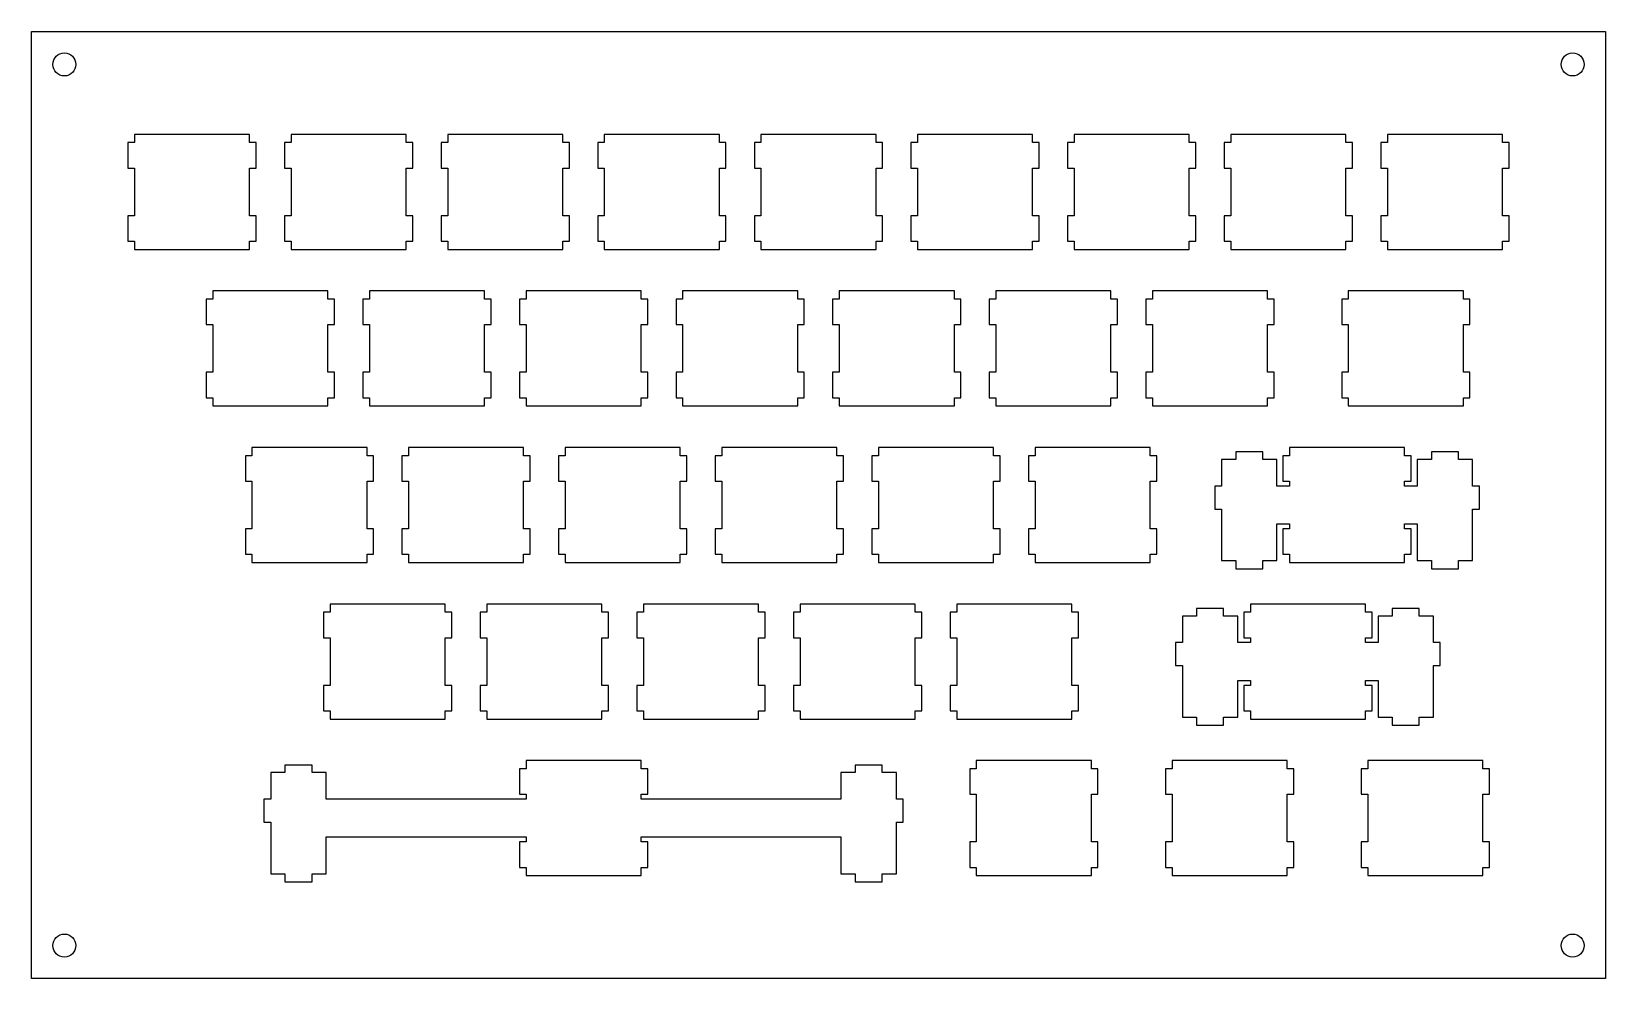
# Model space of a CAD drawing. Extents: x 0 to 192, y 0 to 116.
import ezdxf

# ---------------------------------------------------------------- set-up
doc = ezdxf.new("R2010")
doc.units = 0
doc.header["$MEASUREMENT"] = 0

msp = doc.modelspace()

# ---------------------------------------------------------------- linework, layer by layer
at = {"color": 0}
for p, q in [((0.0951, 115.616), (191.546, 115.616)), ((0.0951, 0.3666), (0.0951, 115.616)), ((191.546, 115.616), (191.546, 0.3666)), ((12.6201, 102.092), (11.8181, 102.092)), ((11.8181, 102.092), (11.8181, 98.9912)), ((12.6201, 103.091), (12.6201, 102.092)), ((26.6196, 103.091), (12.6201, 103.091)), ((26.6196, 102.092), (26.6196, 103.091)), ((27.4175, 102.092), (26.6196, 102.092)), ((27.4175, 98.9912), (27.4175, 102.092)), ((31.6701, 102.092), (30.8694, 102.092)), ((30.8694, 102.092), (30.8694, 98.9912)), ((31.6701, 103.091), (31.6701, 102.092)), ((45.6696, 103.091), (31.6701, 103.091)), ((45.6696, 102.092), (45.6696, 103.091)), ((46.4689, 102.092), (45.6696, 102.092)), ((46.4689, 98.9912), (46.4689, 102.092)), ((50.7199, 102.092), (49.9195, 102.092)), ((49.9195, 102.092), (49.9195, 98.9912)), ((50.7199, 103.091), (50.7199, 102.092)), ((64.7196, 103.091), (50.7199, 103.091)), ((64.7196, 102.092), (64.7196, 103.091)), ((65.519, 102.092), (64.7196, 102.092)), ((65.519, 98.9912), (65.519, 102.092)), ((69.7699, 102.092), (68.9695, 102.092)), ((68.9695, 102.092), (68.9695, 98.9912)), ((69.7699, 103.091), (69.7699, 102.092)), ((83.7696, 103.091), (69.7699, 103.091)), ((83.7696, 102.092), (83.7696, 103.091)), ((84.569, 102.092), (83.7696, 102.092)), ((84.569, 98.9912), (84.569, 102.092)), ((88.8199, 102.092), (88.0195, 102.092)), ((88.0195, 102.092), (88.0195, 98.9912)), ((88.8199, 103.091), (88.8199, 102.092)), ((102.82, 103.091), (88.8199, 103.091)), ((102.82, 102.092), (102.82, 103.091)), ((103.619, 102.092), (102.82, 102.092)), ((103.619, 98.9912), (103.619, 102.092)), ((107.869, 102.092), (107.069, 102.092)), ((107.069, 102.092), (107.069, 98.9912)), ((107.869, 103.091), (107.869, 102.092)), ((121.868, 103.091), (107.869, 103.091)), ((121.868, 102.092), (121.868, 103.091)), ((122.669, 102.092), (121.868, 102.092)), ((122.669, 98.9912), (122.669, 102.092)), ((126.92, 102.092), (126.118, 102.092)), ((126.118, 102.092), (126.118, 98.9912)), ((126.92, 103.091), (126.92, 102.092)), ((140.92, 103.091), (126.92, 103.091)), ((140.92, 102.092), (140.92, 103.091)), ((141.719, 102.092), (140.92, 102.092)), ((141.719, 98.9912), (141.719, 102.092)), ((145.97, 102.092), (145.169, 102.092)), ((145.169, 102.092), (145.169, 98.9912)), ((145.97, 103.091), (145.97, 102.092)), ((159.97, 103.091), (145.97, 103.091)), ((159.97, 102.092), (159.97, 103.091)), ((160.769, 102.092), (159.97, 102.092)), ((160.769, 98.9912), (160.769, 102.092)), ((165.02, 102.092), (164.219, 102.092)), ((164.219, 102.092), (164.219, 98.9912)), ((165.02, 103.091), (165.02, 102.092)), ((179.02, 103.091), (165.02, 103.091)), ((179.02, 102.092), (179.02, 103.091)), ((179.819, 102.092), (179.02, 102.092)), ((179.819, 98.9912), (179.819, 102.092)), ((11.8181, 98.9912), (12.6201, 98.9912)), ((12.6201, 98.9912), (12.6201, 93.1926)), ((26.6196, 93.1926), (26.6196, 98.9912)), ((26.6196, 98.9912), (27.4175, 98.9912)), ((30.8694, 98.9912), (31.6701, 98.9912)), ((31.6701, 98.9912), (31.6701, 93.1926)), ((45.6696, 93.1926), (45.6696, 98.9912)), ((45.6696, 98.9912), (46.4689, 98.9912)), ((49.9195, 98.9912), (50.7199, 98.9912)), ((50.7199, 98.9912), (50.7199, 93.1926)), ((64.7196, 93.1926), (64.7196, 98.9912)), ((64.7196, 98.9912), (65.519, 98.9912)), ((68.9695, 98.9912), (69.7699, 98.9912)), ((69.7699, 98.9912), (69.7699, 93.1926)), ((83.7696, 93.1926), (83.7696, 98.9912)), ((83.7696, 98.9912), (84.569, 98.9912)), ((88.0195, 98.9912), (88.8199, 98.9912)), ((88.8199, 98.9912), (88.8199, 93.1926)), ((102.82, 93.1926), (102.82, 98.9912)), ((102.82, 98.9912), (103.619, 98.9912)), ((107.069, 98.9912), (107.869, 98.9912)), ((107.869, 98.9912), (107.869, 93.1926)), ((121.868, 93.1926), (121.868, 98.9912)), ((121.868, 98.9912), (122.669, 98.9912)), ((126.118, 98.9912), (126.92, 98.9912)), ((126.92, 98.9912), (126.92, 93.1926)), ((140.92, 93.1926), (140.92, 98.9912)), ((140.92, 98.9912), (141.719, 98.9912)), ((145.169, 98.9912), (145.97, 98.9912)), ((145.97, 98.9912), (145.97, 93.1926)), ((159.97, 93.1926), (159.97, 98.9912)), ((159.97, 98.9912), (160.769, 98.9912)), ((164.219, 98.9912), (165.02, 98.9912)), ((165.02, 98.9912), (165.02, 93.1926)), ((179.02, 93.1926), (179.02, 98.9912)), ((179.02, 98.9912), (179.819, 98.9912)), ((12.6201, 93.1926), (11.8181, 93.1926)), ((11.8181, 93.1926), (11.8181, 90.092)), ((27.4175, 93.1926), (26.6196, 93.1926)), ((27.4175, 90.092), (27.4175, 93.1926)), ((31.6701, 93.1926), (30.8694, 93.1926)), ((30.8694, 93.1926), (30.8694, 90.092)), ((46.4689, 93.1926), (45.6696, 93.1926)), ((46.4689, 90.092), (46.4689, 93.1926)), ((50.7199, 93.1926), (49.9195, 93.1926)), ((49.9195, 93.1926), (49.9195, 90.092)), ((65.519, 93.1926), (64.7196, 93.1926)), ((65.519, 90.092), (65.519, 93.1926)), ((69.7699, 93.1926), (68.9695, 93.1926)), ((68.9695, 93.1926), (68.9695, 90.092)), ((84.569, 93.1926), (83.7696, 93.1926)), ((84.569, 90.092), (84.569, 93.1926)), ((88.8199, 93.1926), (88.0195, 93.1926)), ((88.0195, 93.1926), (88.0195, 90.092)), ((103.619, 93.1926), (102.82, 93.1926)), ((103.619, 90.092), (103.619, 93.1926)), ((107.869, 93.1926), (107.069, 93.1926)), ((107.069, 93.1926), (107.069, 90.092)), ((122.669, 93.1926), (121.868, 93.1926)), ((122.669, 90.092), (122.669, 93.1926)), ((126.92, 93.1926), (126.118, 93.1926)), ((126.118, 93.1926), (126.118, 90.092)), ((141.719, 93.1926), (140.92, 93.1926)), ((141.719, 90.092), (141.719, 93.1926)), ((145.97, 93.1926), (145.169, 93.1926)), ((145.169, 93.1926), (145.169, 90.092)), ((160.769, 93.1926), (159.97, 93.1926)), ((160.769, 90.092), (160.769, 93.1926)), ((165.02, 93.1926), (164.219, 93.1926)), ((164.219, 93.1926), (164.219, 90.092)), ((179.819, 93.1926), (179.02, 93.1926)), ((179.819, 90.092), (179.819, 93.1926)), ((11.8181, 90.092), (12.6201, 90.092)), ((12.6201, 90.092), (12.6201, 89.0916)), ((26.6196, 89.0916), (26.6196, 90.092)), ((26.6196, 90.092), (27.4175, 90.092)), ((30.8694, 90.092), (31.6701, 90.092)), ((31.6701, 90.092), (31.6701, 89.0916)), ((45.6696, 89.0916), (45.6696, 90.092)), ((45.6696, 90.092), (46.4689, 90.092)), ((49.9195, 90.092), (50.7199, 90.092)), ((50.7199, 90.092), (50.7199, 89.0916)), ((64.7196, 89.0916), (64.7196, 90.092)), ((64.7196, 90.092), (65.519, 90.092)), ((68.9695, 90.092), (69.7699, 90.092)), ((69.7699, 90.092), (69.7699, 89.0916)), ((83.7696, 89.0916), (83.7696, 90.092)), ((83.7696, 90.092), (84.569, 90.092)), ((88.0195, 90.092), (88.8199, 90.092)), ((88.8199, 90.092), (88.8199, 89.0916)), ((102.82, 89.0916), (102.82, 90.092)), ((102.82, 90.092), (103.619, 90.092)), ((107.069, 90.092), (107.869, 90.092)), ((107.869, 90.092), (107.869, 89.0916)), ((121.868, 89.0916), (121.868, 90.092)), ((121.868, 90.092), (122.669, 90.092)), ((126.118, 90.092), (126.92, 90.092)), ((126.92, 90.092), (126.92, 89.0916)), ((140.92, 89.0916), (140.92, 90.092)), ((140.92, 90.092), (141.719, 90.092)), ((145.169, 90.092), (145.97, 90.092)), ((145.97, 90.092), (145.97, 89.0916)), ((159.97, 89.0916), (159.97, 90.092)), ((159.97, 90.092), (160.769, 90.092)), ((164.219, 90.092), (165.02, 90.092)), ((165.02, 90.092), (165.02, 89.0916)), ((179.02, 89.0916), (179.02, 90.092)), ((179.02, 90.092), (179.819, 90.092)), ((12.6201, 89.0916), (26.6196, 89.0916)), ((31.6701, 89.0916), (45.6696, 89.0916)), ((50.7199, 89.0916), (64.7196, 89.0916)), ((69.7699, 89.0916), (83.7696, 89.0916)), ((88.8199, 89.0916), (102.82, 89.0916)), ((107.869, 89.0916), (121.868, 89.0916)), ((126.92, 89.0916), (140.92, 89.0916)), ((145.97, 89.0916), (159.97, 89.0916)), ((165.02, 89.0916), (179.02, 89.0916)), ((22.1437, 83.0421), (21.3431, 83.0421)), ((21.3431, 83.0421), (21.3431, 79.9412)), ((22.1437, 84.0412), (22.1437, 83.0421)), ((36.1446, 84.0412), (22.1437, 84.0412)), ((36.1446, 83.0421), (36.1446, 84.0412)), ((36.9439, 83.0421), (36.1446, 83.0421)), ((36.9439, 79.9412), (36.9439, 83.0421)), ((41.1939, 83.0421), (40.3945, 83.0421)), ((40.3945, 83.0421), (40.3945, 79.9412)), ((41.1939, 84.0412), (41.1939, 83.0421)), ((55.1931, 84.0412), (41.1939, 84.0412)), ((55.1931, 83.0421), (55.1931, 84.0412)), ((55.9939, 83.0421), (55.1931, 83.0421)), ((55.9939, 79.9412), (55.9939, 83.0421)), ((60.2439, 83.0421), (59.4431, 83.0421)), ((59.4431, 83.0421), (59.4431, 79.9412)), ((60.2439, 84.0412), (60.2439, 83.0421)), ((74.2431, 84.0412), (60.2439, 84.0412)), ((74.2431, 83.0421), (74.2431, 84.0412)), ((75.044, 83.0421), (74.2431, 83.0421)), ((75.044, 79.9412), (75.044, 83.0421)), ((79.2939, 83.0421), (78.4931, 83.0421)), ((78.4931, 83.0421), (78.4931, 79.9412)), ((79.2939, 84.0412), (79.2939, 83.0421)), ((93.2931, 84.0412), (79.2939, 84.0412)), ((93.2931, 83.0421), (93.2931, 84.0412)), ((94.0939, 83.0421), (93.2931, 83.0421)), ((94.0939, 79.9412), (94.0939, 83.0421)), ((98.3439, 83.0421), (97.5431, 83.0421)), ((97.5431, 83.0421), (97.5431, 79.9412)), ((98.3439, 84.0412), (98.3439, 83.0421)), ((112.343, 84.0412), (98.3439, 84.0412)), ((112.343, 83.0421), (112.343, 84.0412)), ((113.144, 83.0421), (112.343, 83.0421)), ((113.144, 79.9412), (113.144, 83.0421)), ((117.394, 83.0421), (116.593, 83.0421)), ((116.593, 83.0421), (116.593, 79.9412)), ((117.394, 84.0412), (117.394, 83.0421)), ((131.393, 84.0412), (117.394, 84.0412)), ((131.393, 83.0421), (131.393, 84.0412)), ((132.194, 83.0421), (131.393, 83.0421)), ((132.194, 79.9412), (132.194, 83.0421)), ((136.445, 83.0421), (135.643, 83.0421)), ((135.643, 83.0421), (135.643, 79.9412)), ((136.445, 84.0412), (136.445, 83.0421)), ((150.445, 84.0412), (136.445, 84.0412)), ((150.445, 83.0421), (150.445, 84.0412)), ((151.244, 83.0421), (150.445, 83.0421)), ((151.244, 79.9412), (151.244, 83.0421)), ((160.256, 83.0421), (159.457, 83.0421)), ((159.457, 83.0421), (159.457, 79.9412)), ((160.256, 84.0412), (160.256, 83.0421)), ((174.257, 84.0412), (160.256, 84.0412)), ((174.257, 83.0421), (174.257, 84.0412)), ((175.056, 83.0421), (174.257, 83.0421)), ((175.056, 79.9412), (175.056, 83.0421)), ((21.3431, 79.9412), (22.1437, 79.9412)), ((22.1437, 79.9412), (22.1437, 74.1412)), ((36.1446, 74.1412), (36.1446, 79.9412)), ((36.1446, 79.9412), (36.9439, 79.9412)), ((40.3945, 79.9412), (41.1939, 79.9412)), ((41.1939, 79.9412), (41.1939, 74.1412)), ((55.1931, 74.1412), (55.1931, 79.9412)), ((55.1931, 79.9412), (55.9939, 79.9412)), ((59.4431, 79.9412), (60.2439, 79.9412)), ((60.2439, 79.9412), (60.2439, 74.1412)), ((74.2431, 74.1412), (74.2431, 79.9412)), ((74.2431, 79.9412), (75.044, 79.9412)), ((78.4931, 79.9412), (79.2939, 79.9412)), ((79.2939, 79.9412), (79.2939, 74.1412)), ((93.2931, 74.1412), (93.2931, 79.9412)), ((93.2931, 79.9412), (94.0939, 79.9412)), ((97.5431, 79.9412), (98.3439, 79.9412)), ((98.3439, 79.9412), (98.3439, 74.1412)), ((112.343, 74.1412), (112.343, 79.9412)), ((112.343, 79.9412), (113.144, 79.9412)), ((116.593, 79.9412), (117.394, 79.9412)), ((117.394, 79.9412), (117.394, 74.1412)), ((131.393, 74.1412), (131.393, 79.9412)), ((131.393, 79.9412), (132.194, 79.9412)), ((135.643, 79.9412), (136.445, 79.9412)), ((136.445, 79.9412), (136.445, 74.1412)), ((150.445, 74.1412), (150.445, 79.9412)), ((150.445, 79.9412), (151.244, 79.9412)), ((159.457, 79.9412), (160.256, 79.9412)), ((160.256, 79.9412), (160.256, 74.1412)), ((174.257, 74.1412), (174.257, 79.9412)), ((174.257, 79.9412), (175.056, 79.9412)), ((22.1437, 74.1412), (21.3431, 74.1412)), ((21.3431, 74.1412), (21.3431, 71.042)), ((36.9439, 74.1412), (36.1446, 74.1412)), ((36.9439, 71.042), (36.9439, 74.1412)), ((41.1939, 74.1412), (40.3945, 74.1412)), ((40.3945, 74.1412), (40.3945, 71.042)), ((55.9939, 74.1412), (55.1931, 74.1412)), ((55.9939, 71.042), (55.9939, 74.1412)), ((60.2439, 74.1412), (59.4431, 74.1412)), ((59.4431, 74.1412), (59.4431, 71.042)), ((75.044, 74.1412), (74.2431, 74.1412)), ((75.044, 71.042), (75.044, 74.1412)), ((79.2939, 74.1412), (78.4931, 74.1412)), ((78.4931, 74.1412), (78.4931, 71.042)), ((94.0939, 74.1412), (93.2931, 74.1412)), ((94.0939, 71.042), (94.0939, 74.1412)), ((98.3439, 74.1412), (97.5431, 74.1412)), ((97.5431, 74.1412), (97.5431, 71.042)), ((113.144, 74.1412), (112.343, 74.1412)), ((113.144, 71.042), (113.144, 74.1412)), ((117.394, 74.1412), (116.593, 74.1412)), ((116.593, 74.1412), (116.593, 71.042)), ((132.194, 74.1412), (131.393, 74.1412)), ((132.194, 71.042), (132.194, 74.1412)), ((136.445, 74.1412), (135.643, 74.1412)), ((135.643, 74.1412), (135.643, 71.042)), ((151.244, 74.1412), (150.445, 74.1412)), ((151.244, 71.042), (151.244, 74.1412)), ((160.256, 74.1412), (159.457, 74.1412)), ((159.457, 74.1412), (159.457, 71.042)), ((175.056, 74.1412), (174.257, 74.1412)), ((175.056, 71.042), (175.056, 74.1412)), ((21.3431, 71.042), (22.1437, 71.042)), ((22.1437, 71.042), (22.1437, 70.0416)), ((36.1446, 70.0416), (36.1446, 71.042)), ((36.1446, 71.042), (36.9439, 71.042)), ((40.3945, 71.042), (41.1939, 71.042)), ((41.1939, 71.042), (41.1939, 70.0416)), ((55.1931, 70.0416), (55.1931, 71.042)), ((55.1931, 71.042), (55.9939, 71.042)), ((59.4431, 71.042), (60.2439, 71.042)), ((60.2439, 71.042), (60.2439, 70.0416)), ((74.2431, 70.0416), (74.2431, 71.042)), ((74.2431, 71.042), (75.044, 71.042)), ((78.4931, 71.042), (79.2939, 71.042)), ((79.2939, 71.042), (79.2939, 70.0416)), ((93.2931, 70.0416), (93.2931, 71.042)), ((93.2931, 71.042), (94.0939, 71.042)), ((97.5431, 71.042), (98.3439, 71.042)), ((98.3439, 71.042), (98.3439, 70.0416)), ((112.343, 70.0416), (112.343, 71.042)), ((112.343, 71.042), (113.144, 71.042)), ((116.593, 71.042), (117.394, 71.042)), ((117.394, 71.042), (117.394, 70.0416)), ((131.393, 70.0416), (131.393, 71.042)), ((131.393, 71.042), (132.194, 71.042)), ((135.643, 71.042), (136.445, 71.042)), ((136.445, 71.042), (136.445, 70.0416)), ((150.445, 70.0416), (150.445, 71.042)), ((150.445, 71.042), (151.244, 71.042)), ((159.457, 71.042), (160.256, 71.042)), ((160.256, 71.042), (160.256, 70.0416)), ((174.257, 70.0416), (174.257, 71.042)), ((174.257, 71.042), (175.056, 71.042)), ((22.1437, 70.0416), (36.1446, 70.0416)), ((41.1939, 70.0416), (55.1931, 70.0416)), ((60.2439, 70.0416), (74.2431, 70.0416)), ((79.2939, 70.0416), (93.2931, 70.0416)), ((98.3439, 70.0416), (112.343, 70.0416)), ((117.394, 70.0416), (131.393, 70.0416)), ((136.445, 70.0416), (150.445, 70.0416)), ((160.256, 70.0416), (174.257, 70.0416)), ((26.9062, 63.9921), (26.1069, 63.9921)), ((26.1069, 63.9921), (26.1069, 60.8912)), ((26.9062, 64.9912), (26.9062, 63.9921)), ((40.9071, 64.9912), (26.9062, 64.9912)), ((40.9071, 63.9921), (40.9071, 64.9912)), ((41.7064, 63.9921), (40.9071, 63.9921)), ((41.7064, 60.8912), (41.7064, 63.9921)), ((45.9564, 63.9921), (45.157, 63.9921)), ((45.157, 63.9921), (45.157, 60.8912)), ((45.9564, 64.9912), (45.9564, 63.9921)), ((59.9556, 64.9912), (45.9564, 64.9912)), ((59.9556, 63.9921), (59.9556, 64.9912)), ((60.7564, 63.9921), (59.9556, 63.9921)), ((60.7564, 60.8912), (60.7564, 63.9921)), ((65.0064, 63.9921), (64.207, 63.9921)), ((64.207, 63.9921), (64.207, 60.8912)), ((65.0064, 64.9912), (65.0064, 63.9921)), ((79.0071, 64.9912), (65.0064, 64.9912)), ((79.0071, 63.9921), (79.0071, 64.9912)), ((79.8065, 63.9921), (79.0071, 63.9921)), ((79.8065, 60.8912), (79.8065, 63.9921)), ((84.0564, 63.9921), (83.257, 63.9921)), ((83.257, 63.9921), (83.257, 60.8912)), ((84.0564, 64.9912), (84.0564, 63.9921)), ((98.0571, 64.9912), (84.0564, 64.9912)), ((98.0571, 63.9921), (98.0571, 64.9912)), ((98.8564, 63.9921), (98.0571, 63.9921)), ((98.8564, 60.8912), (98.8564, 63.9921)), ((103.106, 63.9921), (102.307, 63.9921)), ((102.307, 63.9921), (102.307, 60.8912)), ((103.106, 64.9912), (103.106, 63.9921)), ((117.107, 64.9912), (103.106, 64.9912)), ((117.107, 63.9921), (117.107, 64.9912)), ((117.906, 63.9921), (117.107, 63.9921)), ((117.906, 60.8912), (117.906, 63.9921)), ((122.156, 63.9921), (121.357, 63.9921)), ((121.357, 63.9921), (121.357, 60.8912)), ((122.156, 64.9912), (122.156, 63.9921)), ((136.157, 64.9912), (122.156, 64.9912)), ((136.157, 63.9921), (136.157, 64.9912)), ((136.956, 63.9921), (136.157, 63.9921)), ((136.956, 60.8912), (136.956, 63.9921)), ((146.563, 63.5222), (144.837, 63.5222)), ((144.837, 63.5222), (144.837, 60.2918)), ((149.863, 64.4412), (146.563, 64.4412)), ((146.563, 64.4412), (146.563, 63.5222)), ((149.863, 63.5222), (149.863, 64.4412)), ((151.587, 63.5222), (149.863, 63.5222)), ((151.587, 60.2918), (151.587, 63.5222)), ((153.113, 63.9921), (152.312, 63.9921)), ((152.312, 63.9921), (152.312, 60.8912)), ((153.113, 64.9912), (153.113, 63.9921)), ((167.112, 64.9912), (153.113, 64.9912)), ((167.112, 63.9921), (167.112, 64.9912)), ((167.913, 63.9921), (167.112, 63.9921)), ((167.913, 60.8912), (167.913, 63.9921)), ((170.363, 63.5222), (168.637, 63.5222)), ((168.637, 63.5222), (168.637, 60.2918)), ((173.663, 64.4412), (170.363, 64.4412)), ((170.363, 64.4412), (170.363, 63.5222)), ((173.663, 63.5222), (173.663, 64.4412)), ((175.387, 63.5222), (173.663, 63.5222)), ((175.387, 60.2918), (175.387, 63.5222)), ((26.1069, 60.8912), (26.9062, 60.8912)), ((26.9062, 60.8912), (26.9062, 55.0912)), ((40.9071, 55.0912), (40.9071, 60.8912)), ((40.9071, 60.8912), (41.7064, 60.8912)), ((45.157, 60.8912), (45.9564, 60.8912)), ((45.9564, 60.8912), (45.9564, 55.0912)), ((59.9556, 55.0912), (59.9556, 60.8912)), ((59.9556, 60.8912), (60.7564, 60.8912)), ((64.207, 60.8912), (65.0064, 60.8912)), ((65.0064, 60.8912), (65.0064, 55.0912)), ((79.0071, 55.0912), (79.0071, 60.8912)), ((79.0071, 60.8912), (79.8065, 60.8912)), ((83.257, 60.8912), (84.0564, 60.8912)), ((84.0564, 60.8912), (84.0564, 55.0912)), ((98.0571, 55.0912), (98.0571, 60.8912)), ((98.0571, 60.8912), (98.8564, 60.8912)), ((102.307, 60.8912), (103.106, 60.8912)), ((103.106, 60.8912), (103.106, 55.0912)), ((117.107, 55.0912), (117.107, 60.8912)), ((117.107, 60.8912), (117.906, 60.8912)), ((121.357, 60.8912), (122.156, 60.8912)), ((122.156, 60.8912), (122.156, 55.0912)), ((136.157, 55.0912), (136.157, 60.8912)), ((136.157, 60.8912), (136.956, 60.8912)), ((144.837, 60.2918), (144.012, 60.2918)), ((144.012, 60.2918), (144.012, 57.4918)), ((153.113, 60.2918), (151.587, 60.2918)), ((152.312, 60.8912), (153.113, 60.8912)), ((153.113, 60.8912), (153.113, 60.2918)), ((167.112, 60.2918), (167.112, 60.8912)), ((167.112, 60.8912), (167.913, 60.8912)), ((168.637, 60.2918), (167.112, 60.2918)), ((176.213, 60.2918), (175.387, 60.2918)), ((176.213, 57.4918), (176.213, 60.2918)), ((144.012, 57.4918), (144.837, 57.4918)), ((144.837, 57.4918), (144.837, 51.2216)), ((175.387, 51.2216), (175.387, 57.4918)), ((175.387, 57.4918), (176.213, 57.4918)), ((151.587, 51.2216), (151.587, 55.692)), ((151.587, 55.692), (153.113, 55.692)), ((153.113, 55.692), (153.113, 55.0912)), ((167.112, 55.0912), (167.112, 55.692)), ((167.112, 55.692), (168.637, 55.692)), ((168.637, 55.692), (168.637, 51.2216)), ((26.9062, 55.0912), (26.1069, 55.0912)), ((26.1069, 55.0912), (26.1069, 51.992)), ((41.7064, 55.0912), (40.9071, 55.0912)), ((41.7064, 51.992), (41.7064, 55.0912)), ((45.9564, 55.0912), (45.157, 55.0912)), ((45.157, 55.0912), (45.157, 51.992)), ((60.7564, 55.0912), (59.9556, 55.0912)), ((60.7564, 51.992), (60.7564, 55.0912)), ((65.0064, 55.0912), (64.207, 55.0912)), ((64.207, 55.0912), (64.207, 51.992)), ((79.8065, 55.0912), (79.0071, 55.0912)), ((79.8065, 51.992), (79.8065, 55.0912)), ((84.0564, 55.0912), (83.257, 55.0912)), ((83.257, 55.0912), (83.257, 51.992)), ((98.8564, 55.0912), (98.0571, 55.0912)), ((98.8564, 51.992), (98.8564, 55.0912)), ((103.106, 55.0912), (102.307, 55.0912)), ((102.307, 55.0912), (102.307, 51.992)), ((117.906, 55.0912), (117.107, 55.0912)), ((117.906, 51.992), (117.906, 55.0912)), ((122.156, 55.0912), (121.357, 55.0912)), ((121.357, 55.0912), (121.357, 51.992)), ((136.956, 55.0912), (136.157, 55.0912)), ((136.956, 51.992), (136.956, 55.0912)), ((153.113, 55.0912), (152.312, 55.0912)), ((152.312, 55.0912), (152.312, 51.992)), ((167.913, 55.0912), (167.112, 55.0912)), ((167.913, 51.992), (167.913, 55.0912)), ((26.1069, 51.992), (26.9062, 51.992)), ((26.9062, 51.992), (26.9062, 50.9916)), ((40.9071, 50.9916), (40.9071, 51.992)), ((40.9071, 51.992), (41.7064, 51.992)), ((45.157, 51.992), (45.9564, 51.992)), ((45.9564, 51.992), (45.9564, 50.9916)), ((59.9556, 50.9916), (59.9556, 51.992)), ((59.9556, 51.992), (60.7564, 51.992)), ((64.207, 51.992), (65.0064, 51.992)), ((65.0064, 51.992), (65.0064, 50.9916)), ((79.0071, 50.9916), (79.0071, 51.992)), ((79.0071, 51.992), (79.8065, 51.992)), ((83.257, 51.992), (84.0564, 51.992)), ((84.0564, 51.992), (84.0564, 50.9916)), ((98.0571, 50.9916), (98.0571, 51.992)), ((98.0571, 51.992), (98.8564, 51.992)), ((102.307, 51.992), (103.106, 51.992)), ((103.106, 51.992), (103.106, 50.9916)), ((117.107, 50.9916), (117.107, 51.992)), ((117.107, 51.992), (117.906, 51.992)), ((121.357, 51.992), (122.156, 51.992)), ((122.156, 51.992), (122.156, 50.9916)), ((136.157, 50.9916), (136.157, 51.992)), ((136.157, 51.992), (136.956, 51.992)), ((152.312, 51.992), (153.113, 51.992)), ((153.113, 51.992), (153.113, 50.9916)), ((167.112, 50.9916), (167.112, 51.992)), ((167.112, 51.992), (167.913, 51.992)), ((26.9062, 50.9916), (40.9071, 50.9916)), ((45.9564, 50.9916), (59.9556, 50.9916)), ((65.0064, 50.9916), (79.0071, 50.9916)), ((84.0564, 50.9916), (98.0571, 50.9916)), ((103.106, 50.9916), (117.107, 50.9916)), ((122.156, 50.9916), (136.157, 50.9916)), ((144.837, 51.2216), (146.563, 51.2216)), ((146.563, 51.2216), (146.563, 50.2419)), ((146.563, 50.2419), (149.863, 50.2419)), ((149.863, 50.2419), (149.863, 51.2216)), ((149.863, 51.2216), (151.587, 51.2216)), ((153.113, 50.9916), (167.112, 50.9916)), ((168.637, 51.2216), (170.363, 51.2216)), ((170.363, 51.2216), (170.363, 50.2419)), ((170.363, 50.2419), (173.663, 50.2419)), ((173.663, 50.2419), (173.663, 51.2216)), ((173.663, 51.2216), (175.387, 51.2216)), ((36.4314, 44.9421), (35.632, 44.9421)), ((35.632, 44.9421), (35.632, 41.8426)), ((36.4314, 45.9412), (36.4314, 44.9421)), ((50.4321, 45.9412), (36.4314, 45.9412)), ((50.4321, 44.9421), (50.4321, 45.9412)), ((51.2314, 44.9421), (50.4321, 44.9421)), ((51.2314, 41.8426), (51.2314, 44.9421)), ((55.4814, 44.9421), (54.682, 44.9421)), ((54.682, 44.9421), (54.682, 41.8426)), ((55.4814, 45.9412), (55.4814, 44.9421)), ((69.4821, 45.9412), (55.4814, 45.9412)), ((69.4821, 44.9421), (69.4821, 45.9412)), ((70.2815, 44.9421), (69.4821, 44.9421)), ((70.2815, 41.8426), (70.2815, 44.9421)), ((74.5314, 44.9421), (73.732, 44.9421)), ((73.732, 44.9421), (73.732, 41.8426)), ((74.5314, 45.9412), (74.5314, 44.9421)), ((88.5321, 45.9412), (74.5314, 45.9412)), ((88.5321, 44.9421), (88.5321, 45.9412)), ((89.3315, 44.9421), (88.5321, 44.9421)), ((89.3315, 41.8426), (89.3315, 44.9421)), ((93.5814, 44.9421), (92.782, 44.9421)), ((92.782, 44.9421), (92.782, 41.8426)), ((93.5814, 45.9412), (93.5814, 44.9421)), ((107.582, 45.9412), (93.5814, 45.9412)), ((107.582, 44.9421), (107.582, 45.9412)), ((108.381, 44.9421), (107.582, 44.9421)), ((108.381, 41.8426), (108.381, 44.9421)), ((112.631, 44.9421), (111.832, 44.9421)), ((111.832, 44.9421), (111.832, 41.8426)), ((112.631, 45.9412), (112.631, 44.9421)), ((126.632, 45.9412), (112.631, 45.9412)), ((126.632, 44.9421), (126.632, 45.9412)), ((127.431, 44.9421), (126.632, 44.9421)), ((127.431, 41.8426), (127.431, 44.9421)), ((141.8, 44.4722), (140.075, 44.4722)), ((140.075, 44.4722), (140.075, 41.2418)), ((145.101, 45.3912), (141.8, 45.3912)), ((141.8, 45.3912), (141.8, 44.4722)), ((145.101, 44.4722), (145.101, 45.3912)), ((146.826, 44.4722), (145.101, 44.4722)), ((146.826, 41.2418), (146.826, 44.4722)), ((148.35, 44.9421), (147.551, 44.9421)), ((147.551, 44.9421), (147.551, 41.8426)), ((148.35, 45.9412), (148.35, 44.9421)), ((162.351, 45.9412), (148.35, 45.9412)), ((162.351, 44.9421), (162.351, 45.9412)), ((163.15, 44.9421), (162.351, 44.9421)), ((163.15, 41.8426), (163.15, 44.9421)), ((165.6, 44.4722), (163.875, 44.4722)), ((163.875, 44.4722), (163.875, 41.2418)), ((168.9, 45.3912), (165.6, 45.3912)), ((165.6, 45.3912), (165.6, 44.4722)), ((168.9, 44.4722), (168.9, 45.3912)), ((170.626, 44.4722), (168.9, 44.4722)), ((170.626, 41.2418), (170.626, 44.4722)), ((35.632, 41.8426), (36.4314, 41.8426)), ((36.4314, 41.8426), (36.4314, 36.0412)), ((50.4321, 36.0412), (50.4321, 41.8426)), ((50.4321, 41.8426), (51.2314, 41.8426)), ((54.682, 41.8426), (55.4814, 41.8426)), ((55.4814, 41.8426), (55.4814, 36.0412)), ((69.4821, 36.0412), (69.4821, 41.8426)), ((69.4821, 41.8426), (70.2815, 41.8426)), ((73.732, 41.8426), (74.5314, 41.8426)), ((74.5314, 41.8426), (74.5314, 36.0412)), ((88.5321, 36.0412), (88.5321, 41.8426)), ((88.5321, 41.8426), (89.3315, 41.8426)), ((92.782, 41.8426), (93.5814, 41.8426)), ((93.5814, 41.8426), (93.5814, 36.0412)), ((107.582, 36.0412), (107.582, 41.8426)), ((107.582, 41.8426), (108.381, 41.8426)), ((111.832, 41.8426), (112.631, 41.8426)), ((112.631, 41.8426), (112.631, 36.0412)), ((126.632, 36.0412), (126.632, 41.8426)), ((126.632, 41.8426), (127.431, 41.8426)), ((140.075, 41.2418), (139.251, 41.2418)), ((139.251, 41.2418), (139.251, 38.4418)), ((148.35, 41.2418), (146.826, 41.2418)), ((147.551, 41.8426), (148.35, 41.8426)), ((148.35, 41.8426), (148.35, 41.2418)), ((162.351, 41.2418), (162.351, 41.8426)), ((162.351, 41.8426), (163.15, 41.8426)), ((163.875, 41.2418), (162.351, 41.2418)), ((171.45, 41.2418), (170.626, 41.2418)), ((171.45, 38.4418), (171.45, 41.2418)), ((139.251, 38.4418), (140.075, 38.4418)), ((140.075, 38.4418), (140.075, 32.1717)), ((170.626, 32.1717), (170.626, 38.4418)), ((170.626, 38.4418), (171.45, 38.4418)), ((146.826, 32.1717), (146.826, 36.642)), ((146.826, 36.642), (148.35, 36.642)), ((148.35, 36.642), (148.35, 36.0412)), ((162.351, 36.0412), (162.351, 36.642)), ((162.351, 36.642), (163.875, 36.642)), ((163.875, 36.642), (163.875, 32.1717)), ((36.4314, 36.0412), (35.632, 36.0412)), ((35.632, 36.0412), (35.632, 32.942)), ((51.2314, 36.0412), (50.4321, 36.0412)), ((51.2314, 32.942), (51.2314, 36.0412)), ((55.4814, 36.0412), (54.682, 36.0412)), ((54.682, 36.0412), (54.682, 32.942)), ((70.2815, 36.0412), (69.4821, 36.0412)), ((70.2815, 32.942), (70.2815, 36.0412)), ((74.5314, 36.0412), (73.732, 36.0412)), ((73.732, 36.0412), (73.732, 32.942)), ((89.3315, 36.0412), (88.5321, 36.0412)), ((89.3315, 32.942), (89.3315, 36.0412)), ((93.5814, 36.0412), (92.782, 36.0412)), ((92.782, 36.0412), (92.782, 32.942)), ((108.381, 36.0412), (107.582, 36.0412)), ((108.381, 32.942), (108.381, 36.0412)), ((112.631, 36.0412), (111.832, 36.0412)), ((111.832, 36.0412), (111.832, 32.942)), ((127.431, 36.0412), (126.632, 36.0412)), ((127.431, 32.942), (127.431, 36.0412)), ((148.35, 36.0412), (147.551, 36.0412)), ((147.551, 36.0412), (147.551, 32.942)), ((163.15, 36.0412), (162.351, 36.0412)), ((163.15, 32.942), (163.15, 36.0412)), ((35.632, 32.942), (36.4314, 32.942)), ((36.4314, 32.942), (36.4314, 31.9416)), ((50.4321, 31.9416), (50.4321, 32.942)), ((50.4321, 32.942), (51.2314, 32.942)), ((54.682, 32.942), (55.4814, 32.942)), ((55.4814, 32.942), (55.4814, 31.9416)), ((69.4821, 31.9416), (69.4821, 32.942)), ((69.4821, 32.942), (70.2815, 32.942)), ((73.732, 32.942), (74.5314, 32.942)), ((74.5314, 32.942), (74.5314, 31.9416)), ((88.5321, 31.9416), (88.5321, 32.942)), ((88.5321, 32.942), (89.3315, 32.942)), ((92.782, 32.942), (93.5814, 32.942)), ((93.5814, 32.942), (93.5814, 31.9416)), ((107.582, 31.9416), (107.582, 32.942)), ((107.582, 32.942), (108.381, 32.942)), ((111.832, 32.942), (112.631, 32.942)), ((112.631, 32.942), (112.631, 31.9416)), ((126.632, 31.9416), (126.632, 32.942)), ((126.632, 32.942), (127.431, 32.942)), ((147.551, 32.942), (148.35, 32.942)), ((148.35, 32.942), (148.35, 31.9416)), ((162.351, 31.9416), (162.351, 32.942)), ((162.351, 32.942), (163.15, 32.942)), ((36.4314, 31.9416), (50.4321, 31.9416)), ((55.4814, 31.9416), (69.4821, 31.9416)), ((74.5314, 31.9416), (88.5321, 31.9416)), ((93.5814, 31.9416), (107.582, 31.9416)), ((112.631, 31.9416), (126.632, 31.9416)), ((140.075, 32.1717), (141.8, 32.1717)), ((141.8, 32.1717), (141.8, 31.1919)), ((141.8, 31.1919), (145.101, 31.1919)), ((145.101, 31.1919), (145.101, 32.1717)), ((145.101, 32.1717), (146.826, 32.1717)), ((148.35, 31.9416), (162.351, 31.9416)), ((163.875, 32.1717), (165.6, 32.1717)), ((165.6, 32.1717), (165.6, 31.1919)), ((165.6, 31.1919), (168.9, 31.1919)), ((168.9, 31.1919), (168.9, 32.1717)), ((168.9, 32.1717), (170.626, 32.1717)), ((60.2449, 26.8911), (60.2449, 25.8919)), ((74.2446, 26.8911), (60.2449, 26.8911)), ((74.2446, 25.8919), (74.2446, 26.8911)), ((115.013, 26.8911), (115.013, 25.8919)), ((129.012, 26.8911), (115.013, 26.8911)), ((129.012, 25.8919), (129.012, 26.8911)), ((138.825, 26.8911), (138.825, 25.8919)), ((152.826, 26.8911), (138.825, 26.8911)), ((152.826, 25.8919), (152.826, 26.8911)), ((162.638, 26.8911), (162.638, 25.8919)), ((176.637, 26.8911), (162.638, 26.8911)), ((176.637, 25.8919), (176.637, 26.8911)), ((30.9232, 25.422), (29.1979, 25.422)), ((29.1979, 25.422), (29.1979, 22.1919)), ((34.2236, 26.3426), (30.9232, 26.3426)), ((30.9232, 26.3426), (30.9232, 25.422)), ((34.2236, 25.422), (34.2236, 26.3426)), ((35.9488, 25.422), (34.2236, 25.422)), ((35.9488, 22.1919), (35.9488, 25.422)), ((60.2449, 25.8919), (59.4431, 25.8919)), ((59.4431, 25.8919), (59.4431, 22.7928)), ((75.044, 25.8919), (74.2446, 25.8919)), ((75.044, 22.7928), (75.044, 25.8919)), ((100.266, 25.422), (98.5407, 25.422)), ((98.5407, 25.422), (98.5407, 22.1919)), ((103.565, 26.3426), (100.266, 26.3426)), ((100.266, 26.3426), (100.266, 25.422)), ((103.565, 25.422), (103.565, 26.3426)), ((105.29, 25.422), (103.565, 25.422)), ((105.29, 22.1919), (105.29, 25.422)), ((115.013, 25.8919), (114.212, 25.8919)), ((114.212, 25.8919), (114.212, 22.7928)), ((129.813, 25.8919), (129.012, 25.8919)), ((129.813, 22.7928), (129.813, 25.8919)), ((138.825, 25.8919), (138.026, 25.8919)), ((138.026, 25.8919), (138.026, 22.7928)), ((153.625, 25.8919), (152.826, 25.8919)), ((153.625, 22.7928), (153.625, 25.8919)), ((162.638, 25.8919), (161.837, 25.8919)), ((161.837, 25.8919), (161.837, 22.7928)), ((177.438, 25.8919), (176.637, 25.8919)), ((177.438, 22.7928), (177.438, 25.8919)), ((29.1979, 22.1919), (28.3738, 22.1919)), ((28.3738, 22.1919), (28.3738, 19.3918)), ((60.2449, 22.1919), (35.9488, 22.1919)), ((59.4431, 22.7928), (60.2449, 22.7928)), ((60.2449, 22.7928), (60.2449, 22.1919)), ((74.2446, 22.1919), (74.2446, 22.7928)), ((74.2446, 22.7928), (75.044, 22.7928)), ((98.5407, 22.1919), (74.2446, 22.1919)), ((106.116, 22.1919), (105.29, 22.1919)), ((106.116, 19.3918), (106.116, 22.1919)), ((114.212, 22.7928), (115.013, 22.7928)), ((115.013, 22.7928), (115.013, 16.9912)), ((129.012, 16.9912), (129.012, 22.7928)), ((129.012, 22.7928), (129.813, 22.7928)), ((138.026, 22.7928), (138.825, 22.7928)), ((138.825, 22.7928), (138.825, 16.9912)), ((152.826, 16.9912), (152.826, 22.7928)), ((152.826, 22.7928), (153.625, 22.7928)), ((161.837, 22.7928), (162.638, 22.7928)), ((162.638, 22.7928), (162.638, 16.9912)), ((176.637, 16.9912), (176.637, 22.7928)), ((176.637, 22.7928), (177.438, 22.7928)), ((28.3738, 19.3918), (29.1979, 19.3918)), ((29.1979, 19.3918), (29.1979, 13.1231)), ((105.29, 13.1231), (105.29, 19.3918)), ((105.29, 19.3918), (106.116, 19.3918)), ((35.9488, 13.1231), (35.9488, 17.592)), ((35.9488, 17.592), (60.2449, 17.592)), ((60.2449, 17.592), (60.2449, 16.9912)), ((74.2446, 16.9912), (74.2446, 17.592)), ((74.2446, 17.592), (98.5407, 17.592)), ((98.5407, 17.592), (98.5407, 13.1231)), ((60.2449, 16.9912), (59.4431, 16.9912)), ((59.4431, 16.9912), (59.4431, 13.892)), ((75.044, 16.9912), (74.2446, 16.9912)), ((75.044, 13.892), (75.044, 16.9912)), ((115.013, 16.9912), (114.212, 16.9912)), ((114.212, 16.9912), (114.212, 13.892)), ((129.813, 16.9912), (129.012, 16.9912)), ((129.813, 13.892), (129.813, 16.9912)), ((138.825, 16.9912), (138.026, 16.9912)), ((138.026, 16.9912), (138.026, 13.892)), ((153.625, 16.9912), (152.826, 16.9912)), ((153.625, 13.892), (153.625, 16.9912)), ((162.638, 16.9912), (161.837, 16.9912)), ((161.837, 16.9912), (161.837, 13.892)), ((177.438, 16.9912), (176.637, 16.9912)), ((177.438, 13.892), (177.438, 16.9912)), ((59.4431, 13.892), (60.2449, 13.892)), ((60.2449, 13.892), (60.2449, 12.8916)), ((74.2446, 12.8916), (74.2446, 13.892)), ((74.2446, 13.892), (75.044, 13.892)), ((114.212, 13.892), (115.013, 13.892)), ((115.013, 13.892), (115.013, 12.8916)), ((129.012, 12.8916), (129.012, 13.892)), ((129.012, 13.892), (129.813, 13.892)), ((138.026, 13.892), (138.825, 13.892)), ((138.825, 13.892), (138.825, 12.8916)), ((152.826, 12.8916), (152.826, 13.892)), ((152.826, 13.892), (153.625, 13.892)), ((161.837, 13.892), (162.638, 13.892)), ((162.638, 13.892), (162.638, 12.8916)), ((176.637, 12.8916), (176.637, 13.892)), ((176.637, 13.892), (177.438, 13.892)), ((29.1979, 13.1231), (30.9232, 13.1231)), ((30.9232, 13.1231), (30.9232, 12.1419)), ((30.9232, 12.1419), (34.2236, 12.1419)), ((34.2236, 12.1419), (34.2236, 13.1231)), ((34.2236, 13.1231), (35.9488, 13.1231)), ((60.2449, 12.8916), (74.2446, 12.8916)), ((98.5407, 13.1231), (100.266, 13.1231)), ((100.266, 13.1231), (100.266, 12.1419)), ((100.266, 12.1419), (103.565, 12.1419)), ((103.565, 12.1419), (103.565, 13.1231)), ((103.565, 13.1231), (105.29, 13.1231)), ((115.013, 12.8916), (129.012, 12.8916)), ((138.825, 12.8916), (152.826, 12.8916)), ((162.638, 12.8916), (176.637, 12.8916)), ((191.546, 0.3666), (0.0951, 0.3666))]:
    msp.add_line(p, q, dxfattribs=at)
at = {"linetype": 'Continuous'}
for centre in [(4.0951, 111.604), (187.546, 111.604), (4.0951, 4.3786), (187.546, 4.3786)]:
    msp.add_circle(centre, 1.4, dxfattribs=at)

doc.saveas('drawing.dxf')
